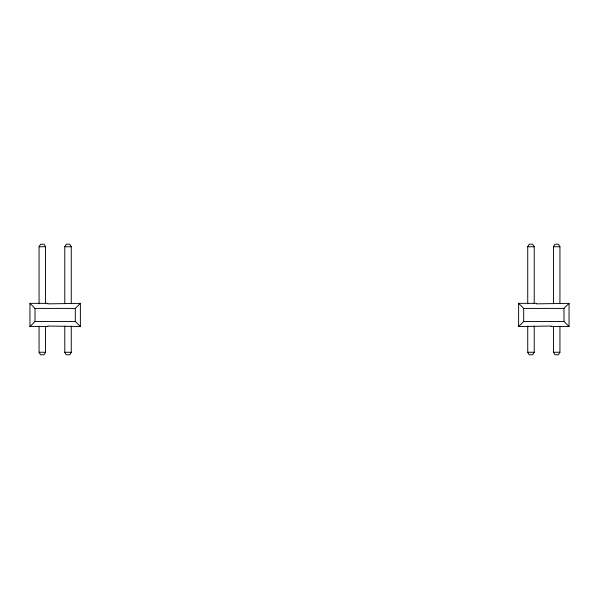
<?xml version="1.0" encoding="UTF-8"?>
<svg xmlns="http://www.w3.org/2000/svg" width="599" height="599" viewBox="0 0 599 599"><rect width="100%" height="100%" fill="white"/><g stroke="black" fill="none" stroke-linecap="round" stroke-linejoin="round"><path stroke-width="0.9" d="M39.062 303.7L39.062 246.743L40.582 244.212L44.026 244.212L45.546 246.743L45.546 303.7M64.782 303.7L64.782 246.743L66.302 244.212L69.746 244.212L71.266 246.743L71.266 303.7M45.546 326.111L45.546 352.257L44.026 354.788L40.582 354.788L39.062 352.257L39.062 326.111M71.266 326.111L71.266 352.257L69.746 354.788L66.302 354.788L64.782 352.257L64.782 326.111M527.734 303.7L527.734 246.743L529.254 244.212L532.698 244.212L534.218 246.743L534.218 303.7M553.454 303.7L553.454 246.743L554.974 244.212L558.418 244.212L559.938 246.743L559.938 303.7M534.218 326.111L534.218 352.257L532.698 354.788L529.254 354.788L527.734 352.257L527.734 326.111M559.938 326.111L559.938 352.257L558.418 354.788L554.974 354.788L553.454 352.257L553.454 326.111M29.95 326.537L35.012 321.476L75.317 321.476L80.378 326.537L47.823 326.028L47.823 326.537L29.95 326.537L29.95 303.349L47.823 303.349L47.823 303.858L80.378 303.349L80.378 326.537M29.95 303.349L35.012 308.41L75.317 308.41L80.378 303.349M518.622 326.537L523.683 321.476L563.988 321.476L569.05 326.537L551.177 326.537L551.177 326.028L518.622 326.537L518.622 303.349L536.494 303.349L536.494 303.858L569.05 303.349L569.05 326.537M518.622 303.349L523.683 308.41L563.988 308.41L569.05 303.349M39.062 246.743L45.546 246.743M64.782 246.743L71.266 246.743M527.734 246.743L534.218 246.743M553.454 246.743L559.938 246.743M39.062 352.257L45.546 352.257M64.782 352.257L71.266 352.257M527.734 352.257L534.218 352.257M553.454 352.257L559.938 352.257M563.988 308.41L563.988 321.476M523.683 308.41L523.683 321.476M75.317 308.41L75.317 321.476M35.012 308.41L35.012 321.476"/></g></svg>
